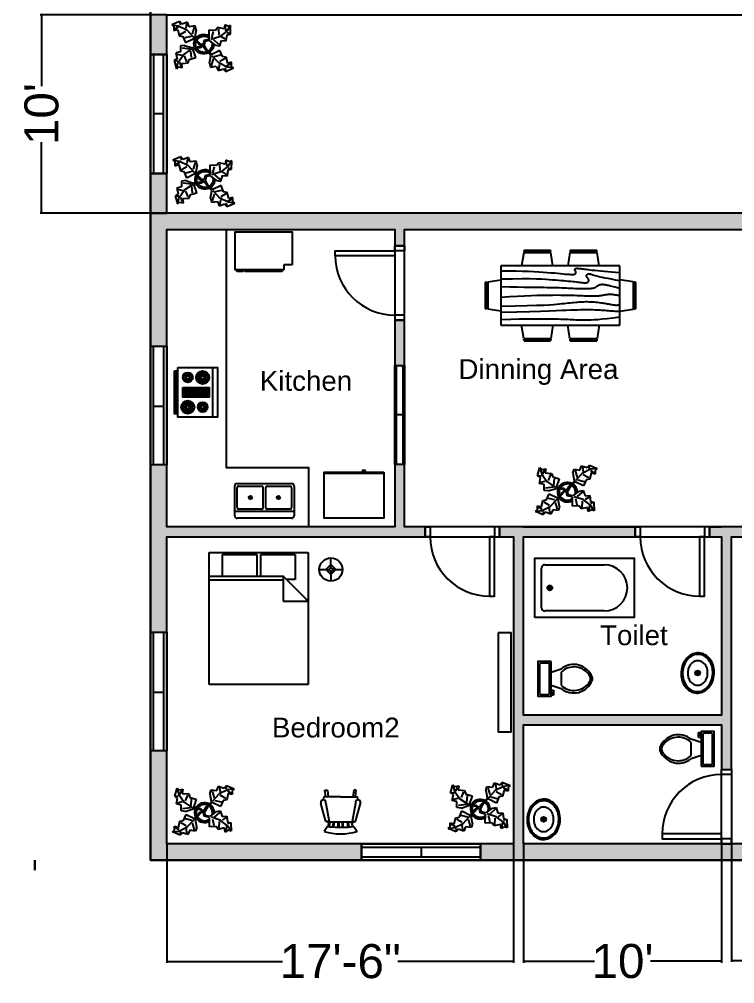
# Model space of a CAD drawing. Header units: inches. Extents: x -6214 to -2652, y -34 to 1855.
# Drawn here: x -4223 to -3789, y -34 to 550 of the extents above; entities that cross this region are included whole.
import ezdxf

# ---------------------------------------------------------------- set-up
doc = ezdxf.new("R2010")
doc.units = ezdxf.units.IN
doc.header["$MEASUREMENT"] = 0
for name, color, linetype in [('Blocks', 31, 'Continuous'), ('Dimension', 240, 'Continuous'), ('Door', 62, 'Continuous'), ('Hatches', 13, 'Continuous'), ('Text', 2, 'Continuous'), ('Window', 130, 'Continuous')]:
    doc.layers.add(name, color=color, linetype=linetype)
doc.styles.get("Standard").update_dxf_attribs({"font": 'arial.ttf'})
doc.dimstyles.new('Dim', dxfattribs={"dimscale": 5, "dimtxt": 4.125, "dimasz": 0.18, "dimexe": 0.18, "dimexo": 0.0625, "dimgap": 0.09, "dimtad": 0, "dimdec": 4, "dimzin": 0, "dimdsep": 46, "dimlunit": 4, "dimtxsty": 'Standard', "dimblk": 'ARCHTICK', "dimcen": 0.09, "dimadec": 0, "dimazin": 0, "dimtfac": 1, "dimtdec": 4, "dimtofl": 0, "dimtmove": 0, "dimatfit": 3, "dimfxl": 1, "dimtolj": 1, "dimtzin": 0, "dimarcsym": 0})

# ---------------------------------------------------------------- blocks, each defined once
blk = doc.blocks.new('Window1')
at = {"layer": 'Window'}
for p, q in [((-59, 5), (-60, 5)), ((-59, 1), (-60, 1)), ((-30, 5), (-30, 1)), ((-1, 5), (0, 5)), ((-1, 1), (0, 1))]:
    blk.add_line(p, q, dxfattribs=at)
blk.add_lwpolyline([(-60, 6), (0, 6), (0, 0), (-60, 0)], close=True, dxfattribs=at)
for points in [[(-59, 5), (-1, 5)], [(-1, 1), (-59, 1)]]:
    blk.add_lwpolyline(points, dxfattribs=at)
blk = doc.blocks.new('Window2')
at = {"layer": 'Window'}
for p, q in [((-72, 10), (0, 10)), ((-72, 0), (-72, 10)), ((-72, 8), (0, 8)), ((-36.29, 8), (-36.29, 2)), ((0, 10), (0, 0)), ((0, 2), (-72, 2)), ((0, 0), (-72, 0))]:
    blk.add_line(p, q, dxfattribs=at)
blk = doc.blocks.new('Range-Oven - 30 in top')
for p, q in [((0, -3), (30, -3)), ((12, -6), (18, -6)), ((13, -20), (13, -6)), ((14, -6), (14, -20)), ((15, -20), (15, -6)), ((16, -6), (16, -20)), ((17, -20), (17, -6)), ((18, -20), (12, -20)), ((6, -24), (6, -25)), ((8, -25), (8, -24)), ((22, -25), (22, -24)), ((24, -24), (24, -25))]:
    blk.add_line(p, q)
for points in [[(0, -24), (0, 0), (30, 0), (30, -24)], [(12, -21), (12, -5), (18, -5), (18, -21)], [(2, -26), (2, -25), (28, -25), (28, -26)]]:
    blk.add_lwpolyline(points, close=True)
for centre, radius in [((6, -9), 4), ((6, -9), 3), ((6, -9), 2), ((6, -9), 1), ((24, -9), 3), ((24, -9), 2), ((24, -9), 1), ((6, -18), 3), ((6, -18), 2), ((6, -18), 1), ((24, -18), 4), ((24, -18), 3), ((24, -18), 2), ((24, -18), 1)]:
    blk.add_circle(centre, radius)
blk = doc.blocks.new('Sink-double - 36 in top')
for p, q in [((-18, -4), (18, -4)), ((-0.75, -18.5), (-0.75, -6.5)), ((0.75, -6.5), (0.75, -18.5))]:
    blk.add_line(p, q)
for points in [[(-16.5, 0), (16.5, 0)], [(-18, -19.5), (-18, -1.5)], [(-15.5, -5.5), (-1.75, -5.5)], [(1.75, -5.5), (15.5, -5.5)], [(18, -1.5), (18, -19.5)], [(-16.5, -18.5), (-16.5, -6.5)], [(16.5, -6.5), (16.5, -18.5)], [(16.5, -21), (-16.5, -21)], [(-1.75, -19.5), (-15.5, -19.5)], [(15.5, -19.5), (1.75, -19.5)]]:
    blk.add_lwpolyline(points)
for centre, radius in [((-8.5, -12.5), 1), ((8.5, -12.5), 1), ((-8.5, -12.5), 0.5), ((8.5, -12.5), 0.5)]:
    blk.add_circle(centre, radius)
for centre, radius, start, end in [((-16.5, -1.5), 1.5, 90, 180), ((16.5, -1.5), 1.5, 0, 90), ((-15.5, -6.5), 1, 90, 180), ((-1.75, -6.5), 1, 0, 90), ((1.75, -6.5), 1, 90, 180), ((15.5, -6.5), 1, 0, 90), ((-16.5, -19.5), 1.5, 180, 270), ((-15.5, -18.5), 1, 180, 270), ((-1.75, -18.5), 1, 270, 0), ((1.75, -18.5), 1, 180, 270), ((15.5, -18.5), 1, 270, 0), ((16.5, -19.5), 1.5, 270, 0)]:
    blk.add_arc(centre, radius, start, end)
blk = doc.blocks.new('Bed - Queen')
at = {"linetype": 'Continuous'}
for p, q in [((0, -80.00003), (0, 0)), ((0, 0), (59.99999, 0)), ((59.99999, 0), (59.99999, -80.00003)), ((7.99999, -1.2), (28.79998, -1.2)), ((7.99999, -14.4), (7.99999, -1.2)), ((28.79998, -1.2), (28.79998, -14.4)), ((31.19999, -1.2), (51.99999, -1.2)), ((31.19999, -14.4), (31.19999, -1.2)), ((51.99999, -1.2), (51.99999, -16.4)), ((0, -14.4), (44.8, -14.4)), ((44.8, -16.8), (0, -16.8)), ((59.99999, -29.6), (44.8, -14.4)), ((44.8, -14.4), (44.8, -29.6)), ((51.99999, -16.4), (46.79936, -16.4)), ((44.8, -29.6), (59.99999, -29.6)), ((59.99999, -80.00003), (0, -80.00003))]:
    blk.add_line(p, q, dxfattribs=at)
blk = doc.blocks.new('Lamp - Table')
at = {"linetype": 'Continuous'}
for p, q in [((0, 7), (0, 1)), ((-1, 0), (-7, 0)), ((0, 3), (-3, 0)), ((-3, 0), (0, -3)), ((3, 0), (0, 3)), ((0, -3), (3, 0)), ((1, 0), (7, 0)), ((0, -1), (0, -7))]:
    blk.add_line(p, q, dxfattribs=at)
for radius in [7, 1]:
    blk.add_circle((0, 0), radius, dxfattribs=at)
blk = doc.blocks.new('Toilet - top')
for p, q in [((9.5, -6), (9.5, -2)), ((-10, -8.5), (-8, -8.5)), ((-10, -9.5), (-10, -8.5)), ((-7, -9.5), (-10, -9.5)), ((-8, -8.5), (-8, -8)), ((-7, -8), (-7, -9.5)), ((-4, -8), (-6, -14)), ((4, -8), (6, -14)), ((4, -14), (-4, -14))]:
    blk.add_line(p, q)
blk.add_lwpolyline([(10.5, -8), (10.5, 0), (-10.5, 0), (-10.5, -8)], close=True)
for points in [[(-9.5, -2), (-9.5, -6)], [(8.5, -1), (-8.5, -1)], [(-8.5, -7), (8.5, -7)]]:
    blk.add_lwpolyline(points)
for centre, radius, start, end in [((-8.62, -1.88), 0.884, 81.8699, 188.1301), ((8.62, -1.88), 0.884, 351.8699, 98.1301), ((-8.62, -6.12), 0.884, 171.8699, 278.1301), ((8.62, -6.12), 0.884, 261.8699, 8.1301), ((3.52, -21.58), 12.17, 141.46911, 247.97143), ((4.2, -21.82), 11.33, 136.36773, 238.94682), ((-3.52, -21.58), 12.17, 292.02843, 38.53071), ((-4.2, -21.82), 11.33, 301.05301, 43.63209), ((0, -27.88), 4, 245.73182, 294.26817), ((0, -29), 4, 254.86053, 285.13947)]:
    blk.add_arc(centre, radius, start, end)
blk = doc.blocks.new('Bath Tub - 26 x 60 in.')
for p, q in [((9, -17), (9, -19)), ((8, -18), (10, -18))]:
    blk.add_line(p, q)
blk.add_lwpolyline([(0, -36), (0, 0), (60, 0), (60, -36)], close=True)
for points in [[(6, -4), (42, -4)], [(4, -30), (4, -6)], [(42, -32), (6, -32)]]:
    blk.add_lwpolyline(points)
for radius in [1.5, 1]:
    blk.add_circle((9, -18), radius)
for centre, radius, start, end in [((5.75, -5.75), 1.77, 81.8699, 188.1301), ((42, -18), 14, 270, 90), ((5.75, -30.25), 1.77, 171.8699, 278.1301)]:
    blk.add_arc(centre, radius, start, end)
blk = doc.blocks.new('Sink - Oval top')
for p, q in [((-1, 0), (1, 0)), ((0, 1), (0, -1))]:
    blk.add_line(p, q)
at = {"linetype": 'Continuous'}
for points in [[(-12.23, 0.39, 0.117634), (-11.46, -3.36, 0.104469), (-8.88, -6.8, 0.090016), (-5.08, -9.07, 0.08192), (-0.32, -10.02, 0.08192), (4.49, -9.38, 0.090016), (8.42, -7.36, 0.104469), (11.22, -4.09, 0.117634), (12.23, -0.39, 0.117634), (11.46, 3.36, 0.104469), (8.88, 6.8, 0.090016), (5.08, 9.07, 0.08192), (0.32, 10.02, 0.08192), (-4.49, 9.38, 0.090016), (-8.42, 7.36, 0.104469), (-11.22, 4.09, 0.117634)], [(-11.29, 0.16, 0.118622), (-10.52, -3.25, 0.104678), (-8.07, -6.36, 0.089562), (-4.54, -8.37, 0.081185), (-0.13, -9.15, 0.081185), (4.3, -8.49, 0.089562), (7.89, -6.58, 0.104678), (10.42, -3.55, 0.118622), (11.29, -0.16, 0.118622), (10.52, 3.25, 0.104678), (8.07, 6.36, 0.089562), (4.54, 8.37, 0.081185), (0.13, 9.15, 0.081185), (-4.3, 8.49, 0.089562), (-7.89, 6.58, 0.104678), (-10.42, 3.55, 0.118622)], [(-7.42, 0.08, 0.118283), (-6.91, -2.17, 0.104607), (-5.29, -4.21, 0.089718), (-2.97, -5.53, 0.081436), (-0.07, -6.04, 0.081436), (2.84, -5.59, 0.089718), (5.2, -4.33, 0.104607), (6.86, -2.32, 0.118283), (7.42, -0.08, 0.118283), (6.91, 2.17, 0.104607), (5.29, 4.21, 0.089718), (2.97, 5.53, 0.081436), (0.07, 6.04, 0.081436), (-2.84, 5.59, 0.089718), (-5.2, 4.33, 0.104607), (-6.86, 2.32, 0.118283)]]:
    blk.add_lwpolyline(points, format="xyb", close=True, dxfattribs=at)
for radius in [1.5, 1]:
    blk.add_circle((0, 0), radius)
blk = doc.blocks.new('Dining Set - 36 x 72 in.')
at = {"linetype": 'Continuous'}
for p, q in [((-22.2343, 26.00059), (-23.4847, 17.99762)), ((-22.2304, 26), (-5.7608, 26)), ((-22, 27.5), (-22.1562, 26.50042)), ((-5.8416, 26.5), (-22.1534, 26.5)), ((-22, 27.5), (-6, 27.5)), ((-5.8437, 26.49966), (-6, 27.5)), ((-4.5152, 17.99762), (-5.7655, 25.99926)), ((5.7657, 26.00059), (4.5153, 17.99762)), ((5.7696, 26), (22.2392, 26)), ((6, 27.5), (5.8438, 26.50042)), ((22.1584, 26.5), (5.8466, 26.5)), ((6, 27.5), (22, 27.5)), ((22.1563, 26.49966), (22, 27.5)), ((23.4848, 17.99762), (22.2345, 25.99926)), ((36, 18), (-36, 18)), ((-36, 18), (-36, -18)), ((36, -18), (36, 18)), ((-45.5, 8), (-44.5004, 8.15617)), ((-45.5, 8), (-45.5, -8)), ((-44.5, -8.15843), (-44.5, 8.15338)), ((-44.0006, 8.23428), (-35.9976, 9.48474)), ((-44, 8.23041), (-44, -8.23915)), ((44.0006, 8.23428), (35.9976, 9.48474)), ((44, 8.23041), (44, -8.23915)), ((44.5, -8.15843), (44.5, 8.15338)), ((45.5, 8), (44.5005, 8.15617)), ((45.5, 8), (45.5, -8)), ((-44.4997, -8.15631), (-45.5, -8)), ((-35.9976, -9.48476), (-43.9993, -8.2345)), ((35.9976, -9.48476), (43.9993, -8.2345)), ((44.4997, -8.15631), (45.5, -8)), ((-36, -18), (36, -18)), ((-22.2343, -26.0006), (-23.4847, -17.99762)), ((-4.5152, -17.99762), (-5.7655, -25.99928)), ((5.7657, -26.0006), (4.5153, -17.99762)), ((23.4848, -17.99762), (22.2345, -25.99928)), ((-22.2304, -26), (-5.7608, -26)), ((-22, -27.5), (-22.1562, -26.50044)), ((-5.8416, -26.5), (-22.1534, -26.5)), ((-22, -27.5), (-6, -27.5)), ((-5.8437, -26.49967), (-6, -27.5)), ((5.7696, -26), (22.2392, -26)), ((6, -27.5), (5.8438, -26.50044)), ((22.1584, -26.5), (5.8466, -26.5)), ((6, -27.5), (22, -27.5)), ((22.1563, -26.49967), (22, -27.5))]:
    blk.add_line(p, q, dxfattribs=at)
for points in [[(-36, 15), (-31.1772, 14.97754), (-26.8079, 14.91406), (-22.8538, 14.81543), (-19.276, 14.6875), (-16.0362, 14.53613), (-13.0957, 14.36718), (-10.4159, 14.18652), (-7.9583, 14), (-5.6904, 13.81315), (-3.6035, 13.63021), (-1.6954, 13.45508), (0.0365, 13.29166), (1.5945, 13.14388), (2.9811, 13.01562), (4.1988, 12.9108), (5.25, 12.83333), (6.1393, 12.78613), (6.8802, 12.76823), (7.4883, 12.77767), (7.9792, 12.8125), (8.3685, 12.87077), (8.6719, 12.95052), (8.9049, 13.0498), (9.0833, 13.16666), (9.2205, 13.29899), (9.3216, 13.44401), (9.3895, 13.59879), (9.4271, 13.76041), (9.4373, 13.92594), (9.4232, 14.09245), (9.3875, 14.257), (9.3333, 14.41666), (9.2638, 14.56917), (9.1836, 14.71484), (9.0975, 14.85465), (9.0104, 14.98958), (8.9272, 15.1206), (8.8529, 15.2487), (8.7922, 15.37483), (8.75, 15.5), (8.7305, 15.62467), (8.7344, 15.74739), (8.7617, 15.86621), (8.8125, 15.97916), (8.8867, 16.08431), (8.9844, 16.17968), (9.1055, 16.26334), (9.25, 16.33333), (9.4189, 16.38802), (9.6172, 16.42708), (9.8506, 16.45052), (10.125, 16.45833), (10.4463, 16.45052), (10.8203, 16.42708), (11.2529, 16.38802), (11.75, 16.33333), (12.3184, 16.26318), (12.9694, 16.17838), (13.7151, 16.07991), (14.5677, 15.96875), (15.5395, 15.84586), (16.6426, 15.71224), (17.8893, 15.56884), (19.2917, 15.41666), (20.859, 15.25667), (22.5879, 15.08984), (24.4721, 14.91715), (26.5052, 14.73958), (28.6809, 14.5581), (30.9929, 14.3737), (33.4347, 14.18733), (36, 14)], [(-36, 10), (-28.9766, 10.14274), (-23.1725, 10.20442), (-18.4241, 10.19775), (-14.5677, 10.13541), (-11.4399, 10.03011), (-8.877, 9.89453), (-6.7154, 9.74137), (-4.7917, 9.58333), (-2.9698, 9.43082), (-1.2246, 9.28515), (0.4415, 9.14534), (2.026, 9.01041), (3.5266, 8.87939), (4.9408, 8.7513), (6.266, 8.62516), (7.5, 8.5), (8.6411, 8.37549), (9.6914, 8.2539), (10.6538, 8.13818), (11.5312, 8.03125), (12.3267, 7.93603), (13.043, 7.85547), (13.6831, 7.79248), (14.25, 7.75), (14.7471, 7.7303), (15.1797, 7.73307), (15.5537, 7.75732), (15.875, 7.80208), (16.1494, 7.86637), (16.3828, 7.94922), (16.5811, 8.04964), (16.75, 8.16666), (16.8944, 8.29915), (17.0143, 8.44531), (17.1089, 8.60319), (17.1771, 8.77083), (17.218, 8.94629), (17.2305, 9.1276), (17.2137, 9.31282), (17.1667, 9.5), (17.0895, 9.6875), (16.987, 9.875), (16.8649, 10.0625), (16.7292, 10.25), (16.5856, 10.4375), (16.4401, 10.625), (16.2985, 10.8125), (16.1667, 11), (16.05, 11.18733), (15.9518, 11.3737), (15.8752, 11.5581), (15.8229, 11.73958), (15.798, 11.91715), (15.8034, 12.08984), (15.842, 12.25667), (15.9167, 12.41666), (16.0295, 12.56836), (16.1784, 12.70833), (16.3605, 12.83268), (16.5729, 12.9375), (16.8127, 13.01888), (17.0768, 13.07291), (17.3625, 13.0957), (17.6667, 13.08333), (17.9894, 13.03312), (18.3418, 12.94726), (18.7382, 12.82918), (19.1927, 12.68229), (19.7195, 12.51001), (20.3327, 12.31575), (21.0465, 12.10294), (21.875, 11.875), (22.8357, 11.63354), (23.959, 11.37304), (25.2786, 11.08618), (26.8282, 10.76562), (28.6414, 10.40405), (30.752, 9.99414), (33.1936, 9.52856), (36, 9)], [(-36, 5.5), (-30.7157, 5.3348), (-26.069, 5.20963), (-21.9946, 5.11767), (-18.4271, 5.05208), (-15.3009, 5.00602), (-12.5508, 4.97265), (-10.1112, 4.94515), (-7.9167, 4.91666), (-5.909, 4.88167), (-4.0586, 4.83984), (-2.3429, 4.79215), (-0.7396, 4.73958), (0.7739, 4.6831), (2.22, 4.6237), (3.6213, 4.56233), (5, 4.5), (6.373, 4.43782), (7.7344, 4.3776), (9.0723, 4.32129), (10.375, 4.27083), (11.6309, 4.22819), (12.8281, 4.19531), (13.9551, 4.17415), (15, 4.16666), (15.954, 4.17448), (16.819, 4.19791), (17.6001, 4.23698), (18.3021, 4.29166), (18.9299, 4.36198), (19.4883, 4.44791), (19.9823, 4.54948), (20.4167, 4.66666), (20.7969, 4.79899), (21.1302, 4.94401), (21.4245, 5.09879), (21.6875, 5.26041), (21.9271, 5.42594), (22.1511, 5.59245), (22.3672, 5.757), (22.5834, 5.91666), (22.8065, 6.06868), (23.0404, 6.21093), (23.2879, 6.34147), (23.5521, 6.45833), (23.8358, 6.55957), (24.142, 6.64323), (24.4735, 6.70735), (24.8334, 6.75), (25.2235, 6.76969), (25.642, 6.76692), (26.0858, 6.74267), (26.5521, 6.69791), (27.0379, 6.63362), (27.5404, 6.55078), (28.0565, 6.45036), (28.5834, 6.33333), (29.1242, 6.19987), (29.7071, 6.04687), (30.3661, 5.87044), (31.1354, 5.66666), (32.0493, 5.43164), (33.142, 5.16146), (34.4475, 4.85221), (36, 4.5)], [(-36, -1), (-30.7915, -0.6591), (-26.0195, -0.38216), (-21.6519, -0.16284), (-17.6563, 0.00521), (-14.0005, 0.12833), (-10.6523, 0.21289), (-7.5796, 0.26522), (-4.75, 0.29166), (-2.134, 0.29793), (0.2878, 0.28711), (2.5317, 0.26163), (4.6146, 0.22396), (6.5529, 0.17651), (8.3633, 0.12174), (10.0623, 0.06209), (11.6667, 0), (13.1899, -0.06201), (14.6341, -0.1211), (15.9982, -0.17432), (17.2813, -0.21875), (18.4823, -0.25147), (19.6003, -0.26953), (20.6343, -0.27002), (21.5834, -0.25), (22.4481, -0.20768), (23.2357, -0.14584), (23.9549, -0.06836), (24.6146, 0.02083), (25.2235, 0.11784), (25.7904, 0.21875), (26.3241, 0.31966), (26.8334, 0.41666), (27.3265, 0.50618), (27.8099, 0.58593), (28.2894, 0.65397), (28.7709, 0.70833), (29.2601, 0.74707), (29.763, 0.76823), (30.2855, 0.76985), (30.8334, 0.75), (31.4088, 0.70784), (31.9994, 0.64713), (32.589, 0.57275), (33.1615, 0.48958), (33.7008, 0.4025), (34.1908, 0.3164), (34.6153, 0.23616), (34.9584, 0.16666), (35.2099, 0.11165), (35.3848, 0.07031), (35.504, 0.04069), (35.5886, 0.02083), (35.6594, 0.00879), (35.7377, 0.0026), (35.8442, 0.00032), (36, 0)], [(-36, -6.5), (-27.1843, -6.31267), (-20.084, -6.1263), (-14.469, -5.9419), (-10.1094, -5.76042), (-6.7752, -5.58285), (-4.2363, -5.41016), (-2.2629, -5.24333), (-0.625, -5.08334), (0.8708, -4.93099), (2.2715, -4.78646), (3.5872, -4.64974), (4.8281, -4.52084), (6.0046, -4.39974), (7.127, -4.28646), (8.2053, -4.18099), (9.25, -4.08334), (10.2705, -3.99382), (11.2734, -3.91407), (12.2647, -3.84603), (13.25, -3.79167), (14.2354, -3.75293), (15.2266, -3.73177), (16.2295, -3.73015), (17.25, -3.75), (18.2912, -3.79248), (19.3451, -3.85547), (20.4009, -3.93604), (21.4479, -4.03125), (22.4754, -4.13819), (23.4727, -4.25391), (24.4289, -4.37549), (25.3334, -4.5), (26.1785, -4.62492), (26.9694, -4.74935), (27.7145, -4.87281), (28.4219, -4.99479), (29.1, -5.11483), (29.7572, -5.23242), (30.4016, -5.34709), (31.0417, -5.45834), (31.6837, -5.56437), (32.3262, -5.65821), (32.9658, -5.73153), (33.599, -5.77604), (34.2224, -5.78345), (34.8327, -5.74545), (35.4264, -5.65373), (36, -5.5)], [(-36, -10), (-26.4022, -9.81299), (-18.4675, -9.62891), (-11.9839, -9.45069), (-6.7396, -9.28125), (-2.5226, -9.12354), (0.8789, -8.98047), (3.6769, -8.85498), (6.0833, -8.75), (8.2767, -8.66765), (10.3021, -8.60677), (12.1712, -8.56543), (13.8958, -8.54167), (15.4876, -8.53353), (16.9583, -8.53907), (18.3197, -8.55632), (19.5834, -8.58334), (20.7616, -8.61841), (21.8685, -8.66081), (22.9188, -8.71004), (23.9271, -8.76563), (24.9081, -8.82707), (25.8763, -8.89388), (26.8465, -8.96558), (27.8334, -9.04167), (28.8474, -9.12118), (29.8828, -9.20117), (30.93, -9.27824), (31.9792, -9.34896), (33.0205, -9.40991), (34.0443, -9.45768), (35.0407, -9.48885), (36, -9.5)], [(-36, -14.5), (-30.0881, -14.33513), (-25.0332, -14.21224), (-20.7312, -14.12647), (-17.0781, -14.07292), (-13.97, -14.04671), (-11.3027, -14.04297), (-8.9724, -14.05681), (-6.875, -14.08334), (-4.9224, -14.11833), (-3.0905, -14.16016), (-1.3709, -14.20785), (0.2448, -14.26042), (1.7647, -14.3169), (3.1973, -14.3763), (4.5507, -14.43767), (5.8333, -14.5), (7.0554, -14.5621), (8.235, -14.62175), (9.3922, -14.67652), (10.5469, -14.72396), (11.7192, -14.76164), (12.929, -14.78711), (14.1965, -14.79794), (15.5417, -14.79167), (16.9933, -14.76424), (18.6152, -14.70508), (20.4804, -14.60197), (22.6615, -14.44271), (25.2312, -14.21509), (28.2624, -13.9069), (31.8277, -13.50594), (36, -13)]]:
    blk.add_lwpolyline(points, dxfattribs=at)
blk = doc.blocks.new('Plant - Rubber or Philodendron')
at = {"linetype": 'Continuous'}
for p, q in [((-14.8639, 10.7964), (-12.6195, 11.8975)), ((-12.6195, 11.8975), (-12.1909, 9.4345)), ((8.8871, 10.7908), (9.9809, 13.4933)), ((9.9809, 13.4933), (13.3837, 12.301)), ((10.5828, 12.6946), (10.8893, 9.7953)), ((13.3837, 12.301), (14.68, 13.9039)), ((14.5816, 13.2037), (14.3848, 11.8033)), ((14.68, 13.9039), (19.3848, 11.8146)), ((19.3848, 11.8146), (15.3859, 11.3055)), ((19.3848, 11.8146), (18.1868, 10.9119)), ((-16.2005, 11.4774), (-13.9899, 8.1064)), ((-16.2005, 11.4774), (-14.8639, 10.7964)), ((-16.0159, 6.3329), (-16.2005, 11.4774)), ((-14.0069, 5.8704), (-16.0159, 6.3329)), ((-15.3434, 6.5514), (-13.9984, 6.9884)), ((-13.5868, 2.2894), (-14.0069, 5.8704)), ((-13.9899, 8.1064), (-9.5434, 4.7185)), ((-13.3174, 8.325), (-13.0735, 11.0065)), ((-12.1909, 9.4345), (-8.3829, 10.3)), ((-8.8369, 9.409), (-9.0894, 5.6095)), ((-8.3829, 10.3), (-7.0549, 8.501)), ((-7.0549, 8.501), (-3.0284, 8.6941)), ((-4.8529, 4.012), (-5.7184, 7.82)), ((-3.0284, 8.6941), (-3.0709, 3.1041)), ((4.6914, 8.8812), (5.3859, 11.2828)), ((4.6914, 8.8812), (5.5014, 4.4831)), ((5.3859, 11.2828), (8.8871, 10.7908)), ((5.9878, 10.4842), (7.1971, 6.3869)), ((10.3916, 8.7942), (6.2847, 4.4028)), ((15.3859, 11.3055), (10.3916, 8.7942)), ((14.2977, 6.1031), (10.9934, 7.9956)), ((15.7909, 9.1065), (14.8995, 5.3044)), ((15.2875, 10.6053), (17.5907, 9.2105)), ((18.1925, 8.4119), (15.7909, 9.1065)), ((18.1868, 10.9119), (18.1925, 8.4119)), ((-10.6784, 2.491), (-13.5868, 2.2894)), ((-13.1329, 3.1804), (-10.6614, 4.727)), ((-9.5858, -0.8715), (-10.6784, 2.491)), ((-9.5434, 4.7185), (-4.1917, 2.9888)), ((-9.1318, 0.0195), (-5.9793, 2.9025)), ((-7.1228, -0.443), (-3.5248, 2.2131)), ((-3.5248, 2.2131), (-3.3011, 2.4355)), ((-3.3011, 2.4355), (-0.5306, 1.7947)), ((-3.0709, 3.1041), (0.0797, 2.3163)), ((-0.5306, 1.7947), (-0.2255, -0.5527)), ((-0.5306, 1.7947), (-0.5306, 1.7947)), ((0.0797, 2.3163), (0.4866, -0.031)), ((0.4866, -0.031), (2.1141, 0.2298)), ((2.1141, 0.2298), (5.4346, 3.9146)), ((6.1032, 3.6844), (2.8262, -0.031)), ((5.4346, 3.9146), (5.5014, 4.4831)), ((11.1089, 1.1958), (6.1032, 3.6844)), ((7.7005, 4.8881), (11.5025, 3.9967)), ((12.7005, 4.8994), (11.1089, 1.1958)), ((14.8995, 5.3044), (12.7005, 4.8994)), ((-11.3237, -7.2629), (-9.7321, -3.5593)), ((-9.7321, -3.5593), (-4.7264, -6.0479)), ((-7.1228, -0.443), (-9.5858, -0.8715)), ((-2.019, -3.6148), (-4.7264, -6.0479)), ((-4.0579, -6.2781), (-0.9375, -3.1608)), ((-2.019, -3.6148), (-0.2255, -0.5527)), ((-0.9375, -3.1608), (0.5883, -0.8135)), ((0.5883, -0.8135), (2.2447, -2.0916)), ((2.8262, -0.031), (1.3003, -0.5527)), ((1.3003, -0.5527), (2.4193, -1.4655)), ((2.2447, -2.0916), (6.7108, -2.6626)), ((2.4193, -1.4655), (6.895, -2.1175)), ((4.943, -7.9659), (6.7108, -2.6626)), ((11.6605, -0.5413), (6.895, -2.1175)), ((12.3677, -6.1981), (7.219, -2.6772)), ((8.125, -4.0768), (7.7715, -7.9659)), ((8.3544, -2.7453), (13.1973, -2.1704)), ((11.6605, -0.5413), (14.1354, -0.8948)), ((14.1354, -0.8948), (14.1354, -4.4304)), ((14.1354, -4.4304), (16.9638, -5.1375)), ((16.9638, -5.1375), (16.2567, -8.673)), ((-16.8157, -10.7754), (-14.4141, -11.4699)), ((-16.8101, -13.2754), (-16.8157, -10.7754)), ((-13.9107, -12.9688), (-16.2139, -11.574)), ((-14.4141, -11.4699), (-13.5228, -7.6679)), ((-14.0091, -13.669), (-9.0148, -11.1577)), ((-13.5228, -7.6679), (-11.3237, -7.2629)), ((-12.921, -8.4665), (-9.6166, -10.359)), ((-6.3237, -7.2516), (-10.1257, -6.3602)), ((-9.0148, -11.1577), (-4.9047, -6.8122)), ((-4.611, -12.8477), (-5.8203, -8.7504)), ((-4.1246, -6.8466), (-4.0579, -6.2781)), ((-3.3146, -11.2447), (-4.1246, -6.8466)), ((-3.3146, -11.2447), (-4.0092, -13.6463)), ((8.8321, -9.0266), (4.943, -7.9659)), ((9.5392, -11.1479), (8.8321, -9.0266)), ((13.4283, -11.5015), (9.5392, -11.1479)), ((10.2463, -10.4408), (11.6605, -6.9053)), ((15.5496, -10.7943), (12.3677, -6.1981)), ((13.0748, -13.9763), (13.4283, -11.5015)), ((16.2567, -5.8446), (13.4283, -6.5517)), ((14.8425, -10.7943), (13.7819, -13.2692)), ((16.6103, -14.6834), (15.5496, -10.7943)), ((17.3174, -9.7337), (15.9032, -9.7337)), ((16.2567, -8.673), (18.0245, -9.7337)), ((18.0245, -9.7337), (16.6103, -14.6834)), ((-18.008, -14.1781), (-16.8101, -13.2754)), ((-18.008, -14.1781), (-14.0091, -13.669)), ((-13.3032, -16.2674), (-18.008, -14.1781)), ((-12.0069, -14.6645), (-13.3032, -16.2674)), ((-13.2048, -15.5672), (-13.008, -14.1668)), ((-8.6042, -15.8568), (-12.0069, -14.6645)), ((-9.206, -15.0581), (-9.5126, -12.1588)), ((-7.5103, -13.1543), (-8.6042, -15.8568)), ((-4.0092, -13.6463), (-7.5103, -13.1543)), ((15.5496, -13.6228), (13.0748, -13.9763)), ((16.6103, -14.6834), (15.5496, -13.6228))]:
    blk.add_line(p, q, dxfattribs=at)
for centre, radius, start, end in [((0, 0), 6.1275, 34.37569, 120.1028), ((0.0308, 0.1664), 6, 178.6147, 235.1169), ((0.0308, 0.1664), 5, 168.1647, 238.6725), ((-0.0601, -0.2075), 5.2461, 33.82192, 124.9414), ((-0.2664, 0.1682), 5.2775, 338.4094, 20.03007), ((-0.098, 0.1364), 6.1288, 341.2017, 26.09184), ((-0.0234, 0.3825), 6.1492, 242.5812, 331.2714), ((-0.1102, 0.4886), 5.2883, 247.3711, 327.472)]:
    blk.add_arc(centre, radius, start, end, dxfattribs=at)
blk = doc.blocks.new('Refrigerator-2 door - 36 in top')
for p, q in [((0, -26.999999), (36, -26.999999)), ((11, -27.999999), (11, -28.999999)), ((11, -28.999999), (13, -28.999999)), ((12, -26.999999), (12, -28.999999)), ((13, -28.999999), (13, -27.999999))]:
    blk.add_line(p, q)
blk.add_lwpolyline([(0, -27.999999), (0, 0), (36, 0), (36, -27.999999)], close=True)
blk = doc.blocks.new('Base Cabinet 1 Door - side')
for p, q in [((-24, 33.5), (-23.5, 33.5)), ((-24, 29.5), (-24, 33.5)), ((-23.5, 29.5), (-24, 29.5)), ((-23.5, 33.5), (-23.5, 29.5)), ((-24, 6), (-24, 28.5)), ((-24, 28.5), (-23.5, 28.5)), ((-23.5, 28.5), (-23.5, 6)), ((-23.5, 6), (-24, 6)), ((-20, 5), (-23, 5)), ((-20, 0), (-20, 5))]:
    blk.add_line(p, q)
blk.add_lwpolyline([(-23, 5), (-23, 34.5), (0, 34.5), (0, 0), (-20, 0)])
blk = doc.blocks.new('Chair - Rocking')
at = {"linetype": 'Continuous'}
for p, q in [((-8, -4.5), (-10, -1.5)), ((-7.5, -4.5), (-7, -7)), ((-6.5, -7), (-7.02225, -4.43)), ((-4.5, -7), (-4.96674, -4.19951)), ((-4, -7), (-4.40532, -4.16272)), ((-1.5, -4.05012), (-1.5, -7)), ((-1, -7), (-1, -4.05012)), ((1, -7), (1, -4.04655)), ((1.5, -4.05012), (1.5, -7)), ((4, -7), (4.40187, -4.18694)), ((4.5, -7), (4.96761, -4.19437)), ((6.5, -7), (7, -4.4057)), ((7.5, -4.5), (7, -7)), ((8, -4.5), (10, -1.5)), ((-9, -7.5), (-12, -18.49999)), ((-7, -7.5), (-9, -7.5)), ((-9, -18.49999), (-7, -7.5)), ((-8.23428, -6.99939), (-8.3093, -7.47958)), ((-8.23041, -7), (8.23915, -7)), ((7, -7.5), (9, -7.5)), ((9, -18.49999), (7, -7.5)), ((8.31071, -7.48854), (8.23449, -7.00073)), ((9, -7.5), (12, -18.49999)), ((-10.36644, -20.64523), (-10.5, -21.49999)), ((-9, -22.49999), (-9.5, -26.49999)), ((0, -22.49999), (-9.5, -22.49999)), ((-8, -26.49999), (-7.5, -22.49999)), ((0, -22.49999), (9.5, -22.49999)), ((8, -26.49999), (7.5, -22.49999)), ((9, -22.49999), (9.5, -26.49999)), ((10.5, -21.49999), (10.3575, -20.58798)), ((-9.5, -26.49999), (-8, -26.49999)), ((9.5, -26.49999), (8, -26.49999))]:
    blk.add_line(p, q, dxfattribs=at)
for centre, radius, start, end in [((0, -34.08333), 34.08333, 72.93847, 107.0615), ((0, -68.25004), 64.25, 93.92211, 97.15267), ((0, -68.25004), 64.25, 82.84733, 93.92211), ((-10.5, -18.99999), 1.58114, 161.5651, 18.43495), ((-9.5, -21.49999), 1, 180, 270), ((10.5, -18.99999), 1.58114, 161.5651, 18.43495), ((9.5, -21.49999), 1, 270, 0)]:
    blk.add_arc(centre, radius, start, end, dxfattribs=at)
blk = doc.blocks.new('_ArchTick')
at = {"color": 0, "linetype": 'ByBlock', "const_width": 0.15}
blk.add_lwpolyline([(-0.5, -0.5), (0.5, 0.5)], dxfattribs=at)
blk = doc.blocks.new('*D39')
at = {"layer": 'Defpoints', "color": 0, "transparency": 16777216}
for p in [(-3791.17, 50.93), (-3533.17, 50.93), (-3791.17, -19.68)]:
    blk.add_point(p, dxfattribs=at)
at = {"layer": 'Dimension', "color": 0, "lineweight": -2, "transparency": 16777216}
for p, q in [((-3791.17, 50.61), (-3791.17, -20.58)), ((-3533.17, 50.61), (-3533.17, -20.58)), ((-3791.17, -19.68), (-3698.22, -19.68)), ((-3533.17, -19.68), (-3626.12, -19.68))]:
    blk.add_line(p, q, dxfattribs=at)
at = {"layer": 'Dimension', "color": 0, "lineweight": -2, "transparency": 16777216, "xscale": 0.8999999999999999, "yscale": 0.8999999999999999, "zscale": 0.8999999999999999, "rotation": 180}
blk.add_blockref('_ArchTick', (-3791.17, -19.68), dxfattribs=at)
at = {"layer": 'Dimension', "color": 0, "lineweight": -2, "transparency": 16777216, "xscale": 0.8999999999999999, "yscale": 0.8999999999999999, "zscale": 0.8999999999999999}
blk.add_blockref('_ArchTick', (-3533.17, -19.68), dxfattribs=at)
at = {"layer": 'Dimension', "color": 0, "transparency": 16777216, "insert": (-3662.17, -19.68), "char_height": 20.625, "attachment_point": 5}
blk.add_mtext('\\A1;21\'-6"', dxfattribs=at)
blk = doc.blocks.new('*D40')
at = {"layer": 'Defpoints', "color": 0, "transparency": 16777216}
for p in [(-3917.17, 50.93), (-3797.17, 50.93), (-3917.17, -20.19)]:
    blk.add_point(p, dxfattribs=at)
at = {"layer": 'Dimension', "color": 0, "lineweight": -2, "transparency": 16777216}
for p, q in [((-3917.17, 50.61), (-3917.17, -21.09)), ((-3797.17, 50.61), (-3797.17, -21.09)), ((-3917.17, -20.19), (-3874.15, -20.19)), ((-3797.17, -20.19), (-3840.19, -20.19))]:
    blk.add_line(p, q, dxfattribs=at)
at = {"layer": 'Dimension', "color": 0, "lineweight": -2, "transparency": 16777216, "xscale": 0.8999999999999999, "yscale": 0.8999999999999999, "zscale": 0.8999999999999999, "rotation": 180}
blk.add_blockref('_ArchTick', (-3917.17, -20.19), dxfattribs=at)
at = {"layer": 'Dimension', "color": 0, "lineweight": -2, "transparency": 16777216, "xscale": 0.8999999999999999, "yscale": 0.8999999999999999, "zscale": 0.8999999999999999}
blk.add_blockref('_ArchTick', (-3797.17, -20.19), dxfattribs=at)
at = {"layer": 'Dimension', "color": 0, "transparency": 16777216, "insert": (-3857.17, -20.19), "char_height": 20.625, "attachment_point": 5}
blk.add_mtext("\\A1;10'", dxfattribs=at)
blk = doc.blocks.new('*D41')
at = {"layer": 'Defpoints', "color": 0, "transparency": 16777216}
for p in [(-4133.17, 50.93), (-3923.17, 50.93), (-4133.17, -20.27)]:
    blk.add_point(p, dxfattribs=at)
at = {"layer": 'Dimension', "color": 0, "lineweight": -2, "transparency": 16777216}
for p, q in [((-4133.17, 50.61), (-4133.17, -21.17)), ((-3923.17, 50.61), (-3923.17, -21.17)), ((-4133.17, -20.27), (-4063.07, -20.27)), ((-3923.17, -20.27), (-3993.26, -20.27))]:
    blk.add_line(p, q, dxfattribs=at)
at = {"layer": 'Dimension', "color": 0, "lineweight": -2, "transparency": 16777216, "xscale": 0.8999999999999999, "yscale": 0.8999999999999999, "zscale": 0.8999999999999999, "rotation": 180}
blk.add_blockref('_ArchTick', (-4133.17, -20.27), dxfattribs=at)
at = {"layer": 'Dimension', "color": 0, "lineweight": -2, "transparency": 16777216, "xscale": 0.8999999999999999, "yscale": 0.8999999999999999, "zscale": 0.8999999999999999}
blk.add_blockref('_ArchTick', (-3923.17, -20.27), dxfattribs=at)
at = {"layer": 'Dimension', "color": 0, "transparency": 16777216, "insert": (-4028.17, -20.27), "char_height": 20.625, "attachment_point": 5}
blk.add_mtext('\\A1;17\'-6"', dxfattribs=at)
blk = doc.blocks.new('*D44')
at = {"layer": 'Defpoints', "color": 0, "transparency": 16777216}
for p in [(-4133.17, 552.93), (-4209.02, 432.93), (-4133.17, 432.93)]:
    blk.add_point(p, dxfattribs=at)
at = {"layer": 'Dimension', "color": 0, "lineweight": -2, "transparency": 16777216}
for p, q in [((-4133.48, 552.93), (-4209.92, 552.93)), ((-4209.02, 552.93), (-4209.02, 509.91)), ((-4209.02, 432.93), (-4209.02, 475.94)), ((-4133.48, 432.93), (-4209.92, 432.93))]:
    blk.add_line(p, q, dxfattribs=at)
at = {"layer": 'Dimension', "color": 0, "lineweight": -2, "transparency": 16777216, "xscale": 0.8999999999999999, "yscale": 0.8999999999999999, "zscale": 0.8999999999999999}
for p, rotation in [((-4209.02, 552.93), 90), ((-4209.02, 432.93), 270)]:
    blk.add_blockref('_ArchTick', p, dxfattribs=dict(at, rotation=rotation))
at = {"layer": 'Dimension', "color": 0, "transparency": 16777216, "insert": (-4209.02, 492.93), "char_height": 20.625, "attachment_point": 5, "rotation": 90}
blk.add_mtext("\\A1;10'", dxfattribs=at)

msp = doc.modelspace()

# ---------------------------------------------------------------- hatches: boundary and pattern name
at = {"layer": 'Hatches', "linetype": 'Continuous'}
h = msp.add_hatch(color=256, dxfattribs=at)
h.dxf.hatch_style = 1
h.paths.add_polyline_path([(-4133.16851, 552.92523), (-4143.16851, 552.92523), (-4143.16851, 528.92523), (-4133.16851, 528.92523)])
h.paths.add_polyline_path([(-4133.16851, 456.92523), (-4143.16851, 456.92523), (-4143.16851, 432.92523), (-4133.16851, 432.92523)])
h.paths.add_polyline_path([(-2783.16851, 552.92523), (-2793.16851, 552.92523), (-2793.16851, 528.92523), (-2783.16851, 528.92523)])
h.paths.add_polyline_path([(-2783.16851, 456.92523), (-2793.16851, 456.92523), (-2793.16851, 432.92523), (-2783.16851, 432.92523)])
at = {"layer": 'Hatches'}
h = msp.add_hatch(color=256, dxfattribs=at)
h.dxf.hatch_style = 1
h.paths.add_polyline_path([(-4143.16851, 40.92523), (-4015.27659, 40.92523), (-4015.27659, 50.92523), (-4133.16851, 50.92523), (-4133.16851, 107.15507), (-4143.16851, 107.15507)])
h.paths.add_polyline_path([(-4143.16851, 352.3864), (-4133.16851, 352.3864), (-4133.16851, 422.92523), (-4097.16851, 422.92523), (-3995.16851, 422.92523), (-3995.16851, 413.13522), (-3989.16851, 413.13522), (-3989.16851, 422.92523), (-3904.20298, 422.92523), (-3904.20298, 432.92523), (-4143.16851, 432.92523)])
h.paths.add_polyline_path([(-3832.20298, 422.92523), (-3695.76793, 422.92523), (-3695.76793, 426.92523), (-3698.76793, 426.92523), (-3698.76793, 432.92523), (-3832.20298, 432.92523)])
h.paths.add_polyline_path([(-3617.76849, 422.92523), (-3533.16851, 422.92523), (-3533.16851, 242.92523), (-3544.0441, 242.92523), (-3544.0441, 236.92523), (-3533.16851, 236.92523), (-3533.16851, 179.15507), (-3523.16851, 179.15507), (-3523.16851, 432.92523), (-3614.76849, 432.92523), (-3614.76849, 426.92523), (-3617.76849, 426.92523)])
h.paths.add_polyline_path([(-4133.16851, 236.92523), (-3989.16851, 236.92523), (-3976.70567, 236.92523), (-3976.70567, 242.92523), (-3989.16851, 242.92523), (-3989.16851, 280.69421), (-3995.16851, 280.69421), (-3995.16851, 242.92523), (-4133.16851, 242.92523)])
h.paths.add_polyline_path([(-3995.16851, 340.69421), (-3989.16851, 340.69421), (-3989.16851, 368.1355), (-3995.16851, 368.1355)])
h = msp.add_hatch(color=256, dxfattribs=at)
h.dxf.hatch_style = 1
h.paths.add_polyline_path([(-4143.16851, 352.3864), (-4133.16851, 352.3864), (-4133.16851, 422.92523), (-4097.16851, 422.92523), (-3995.16851, 422.92523), (-3995.16851, 413.13522), (-3989.16851, 413.13522), (-3989.16851, 422.92523), (-3695.76793, 422.92523), (-3695.76793, 426.92523), (-3698.76793, 426.92523), (-3698.76793, 432.92523), (-4143.16851, 432.92523)])
h = msp.add_hatch(color=256, dxfattribs=at)
h.dxf.hatch_style = 1
h.paths.add_polyline_path([(-3681.01606, 40.92523), (-3681.01606, 50.92523), (-3791.16851, 50.92523), (-3797.16851, 50.92523), (-3917.16851, 50.92523), (-3917.16851, 110.92523), (-3917.16851, 116.92523), (-3917.16851, 122.89843), (-3797.16851, 122.89843), (-3797.16851, 116.92523), (-3797.16851, 110.92523), (-3797.16851, 95.92495), (-3791.16851, 95.92495), (-3791.16851, 236.92523), (-3718.6063, 236.92523), (-3718.6063, 242.92523), (-3791.16851, 242.92523), (-3797.16851, 242.92523), (-3804.47178, 242.92523), (-3804.47178, 236.92523), (-3797.16851, 236.92523), (-3797.16851, 128.89843), (-3917.16851, 128.89843), (-3917.16851, 236.92523), (-3857.16851, 236.92523), (-3849.47178, 236.92523), (-3849.47178, 242.92523), (-3917.16851, 242.92523), (-3923.16851, 242.92523), (-3931.70595, 242.92523), (-3931.70595, 236.92523), (-3923.16851, 236.92523), (-3923.16851, 50.92523), (-3943.27659, 50.92523), (-3943.27659, 40.92523)])
h.paths.add_polyline_path([(-4143.16851, 179.15507), (-4133.16851, 179.15507), (-4133.16851, 280.3864), (-4143.16851, 280.3864)])

# ---------------------------------------------------------------- linework, layer by layer
for p, q in [((-3917.16851, 242.92523), (-3849.47178, 242.92523)), ((-3804.47178, 242.92523), (-3797.16851, 242.92523)), ((-4213.19311, 34.92523, -24), (-4213.19311, 40.92523, -24))]:
    msp.add_line(p, q)
for points in [[(-3403.16851, 120.92523), (-3403.16851, 40.92523), (-2783.16851, 40.92523), (-2783.16851, 432.92523), (-2783.16851, 552.92523), (-2783.16851, 944.92523), (-3403.16851, 944.92523), (-3403.16851, 867.32939), (-3523.16851, 867.32939), (-3523.16851, 944.92523), (-4143.16851, 944.92523), (-4143.16851, 552.92523), (-4143.16851, 432.92523), (-4143.16851, 40.92523), (-3523.16851, 40.92523), (-3523.16851, 120.92523), (-3403.16851, 120.92523), (-3523.16851, 120.92523)], [(-4133.16851, 242.92523), (-4133.16851, 422.92523), (-3995.16851, 422.92523), (-3995.16851, 413.13522), (-3989.16851, 413.13522), (-3989.16851, 422.92523), (-3695.76793, 422.92523), (-3695.76793, 426.92523), (-3698.76793, 426.92523), (-3698.76793, 432.92523), (-4133.16851, 432.92523), (-4133.16851, 552.92523), (-3698.76793, 552.92523), (-3698.76793, 558.92523), (-3695.76793, 558.92523), (-3695.76793, 562.92523), (-3989.16851, 562.92523), (-3989.16851, 572.71523), (-3995.16851, 572.71523), (-3995.16851, 562.92523), (-4133.16851, 562.92523), (-4133.16851, 742.92523)]]:
    msp.add_lwpolyline(points)
for points, elevation in [([(-4143.16851, 944.92523), (-3523.16851, 944.92523), (-3523.16851, 40.92523), (-4143.16851, 40.92523)], 159), ([(-4143.16851, 944.92523), (-2783.16851, 944.92523), (-2783.16851, 40.92523), (-4143.16851, 40.92523)], 270), ([(-4143.16851, 528.92523), (-4133.16851, 528.92523), (-4133.16851, 456.92523), (-4143.16851, 456.92523)], 84), ([(-3995.16851, 368.1355), (-3989.16851, 368.1355), (-3989.16851, 413.13522), (-3995.16851, 413.13522)], 111), ([(-4143.16851, 352.3864), (-4133.16851, 352.3864), (-4133.16851, 280.3864), (-4143.16851, 280.3864)], 84), ([(-3995.16851, 340.69421), (-3989.16851, 340.69421), (-3989.16851, 280.69421), (-3995.16851, 280.69421)], 84), ([(-3976.70567, 236.92523), (-3931.70567, 236.92523), (-3931.70567, 242.92523), (-3976.70567, 242.92523)], 111), ([(-3849.47178, 236.92523), (-3804.47178, 236.92523), (-3804.47178, 242.92523), (-3849.47178, 242.92523)], 111), ([(-4143.16851, 179.15507), (-4133.16851, 179.15507), (-4133.16851, 107.15507), (-4143.16851, 107.15507)], 84), ([(-3791.16851, 50.92495), (-3797.16851, 50.92495), (-3797.16851, 95.92495), (-3791.16851, 95.92495)], 111), ([(-4015.27659, 40.92523), (-3943.27659, 40.92523), (-3943.27659, 50.92523), (-4015.27659, 50.92523)], 84)]:
    msp.add_lwpolyline(points, close=True, dxfattribs=dict(elevation=elevation))
at = {"linetype": 'Continuous'}
for points in [[(-3589.04382, 242.92523), (-3791.16851, 242.92523), (-3797.16851, 242.92523), (-3804.47178, 242.92523), (-3804.47178, 236.92523), (-3797.16851, 236.92523), (-3797.16851, 128.89843), (-3917.16851, 128.89843), (-3917.16851, 236.92523), (-3849.47178, 236.92523), (-3849.47178, 242.92523), (-3917.16851, 242.92523), (-3923.16851, 242.92523), (-3931.70595, 242.92523), (-3931.70595, 236.92523), (-3923.16851, 236.92523), (-3923.16851, 50.92523), (-4133.16851, 50.92523), (-4133.16851, 236.92523), (-3989.16851, 236.92523), (-3976.70567, 236.92523), (-3976.70567, 242.92523), (-3989.16851, 242.92523), (-3989.16851, 368.1355), (-3995.16851, 368.1355), (-3995.16851, 242.92523), (-4133.16851, 242.92523), (-4133.16851, 422.92523)], [(-3533.16851, 50.92523), (-3791.16851, 50.92523), (-3797.16851, 50.92523), (-3917.16851, 50.92523), (-3917.16851, 110.92523), (-3917.16851, 116.92523), (-3917.16851, 122.89843), (-3797.16851, 122.89843), (-3797.16851, 116.92523), (-3797.16851, 110.92523), (-3797.16851, 95.92495), (-3791.16851, 95.92495), (-3791.16851, 236.92523), (-3589.04382, 236.92523)]]:
    msp.add_lwpolyline(points, dxfattribs=at)
at = {"elevation": -24}
msp.add_lwpolyline([(-4213.19311, 40.92523), (-4213.19311, 34.92523)], dxfattribs=at)
at = {"layer": 'Blocks'}
msp.add_lwpolyline([(-4133.16851, 422.92523), (-4097.16851, 422.92523), (-4097.16851, 278.92523), (-4047.32627, 278.92523), (-4047.32627, 242.92523)], dxfattribs=at)
msp.add_lwpolyline([(-3932.48874, 178.65672), (-3932.48874, 118.65673), (-3924.5898, 118.65673), (-3924.5898, 178.65672)], close=True, dxfattribs=at)
at = {"layer": 'Door'}
for points in [[(-4031.16851, 407.13522), (-4031.16851, 410.13522), (-3995.16851, 410.13522), (-3995.16851, 407.13522)], [(-3995.16851, 410.13522), (-3995.16851, 413.13522), (-3989.16851, 413.13522), (-3989.16851, 410.13522)], [(-3995.16851, 371.1355), (-3995.16851, 368.1355), (-3989.16851, 368.1355), (-3989.16851, 371.1355)], [(-3973.70567, 236.92523), (-3976.70567, 236.92523), (-3976.70567, 242.92523), (-3973.70567, 242.92523)], [(-3934.70595, 236.92523), (-3931.70595, 236.92523), (-3931.70595, 242.92523), (-3934.70595, 242.92523)], [(-3846.47178, 236.92523), (-3849.47178, 236.92523), (-3849.47178, 242.92523), (-3846.47178, 242.92523)], [(-3807.47178, 236.92523), (-3804.47178, 236.92523), (-3804.47178, 242.92523), (-3807.47178, 242.92523)], [(-3937.70595, 200.92523), (-3934.70595, 200.92523), (-3934.70595, 236.92523), (-3937.70595, 236.92523)], [(-3810.47178, 200.92523), (-3807.47178, 200.92523), (-3807.47178, 236.92523), (-3810.47178, 236.92523)], [(-3797.16851, 92.92495), (-3797.16851, 95.92495), (-3791.16851, 95.92495), (-3791.16851, 92.92495)], [(-3833.16851, 56.92523), (-3833.16851, 53.92523), (-3797.16851, 53.92523), (-3797.16851, 56.92523)], [(-3797.16851, 53.92523), (-3797.16851, 50.92523), (-3791.16851, 50.92523), (-3791.16851, 53.92523)]]:
    msp.add_lwpolyline(points, close=True, dxfattribs=at)
for centre, start, end in [((-3995.16851, 407.13522), 180, 270), ((-3937.70595, 236.92523), 180, 270), ((-3810.47178, 236.92523), 180, 270), ((-3797.16851, 56.92523), 90, 180)]:
    msp.add_arc(centre, 36, start, end, dxfattribs=at)
at = {"layer": 'Hatches'}
msp.add_line((-4143.16851, 432.92523), (-4133.16851, 432.92523), dxfattribs=at)

# ---------------------------------------------------------------- block references
at = {"layer": 'Blocks', "xscale": -1}
for p in [(-4110.74203, 535.06583), (-4110.09363, 453.18113)]:
    msp.add_blockref('Plant - Rubber or Philodendron', p, dxfattribs=at)
at = {"layer": 'Blocks'}
for name, p, rotation in [('Base Cabinet 1 Door - side', (-4057.36693, 421.59187, 222), 90), ('Range-Oven - 30 in top', (-4102.5121, 339.40281), 270), ('Refrigerator-2 door - 36 in top', (-4001.83526, 248.11827), 180), ('Plant - Rubber or Philodendron', (-3890.56272, 264.09723), 180), ('Sink-double - 36 in top', (-4074.09548, 248.11827), 180), ('Lamp - Table', (-4033.83145, 217.0659), 90.00000000000001), ('Sink - Oval top', (-3811.65949, 154.385), 88.3373864909947), ('Toilet - top', (-3908.4129, 150.91868), 90.00000000000001), ('Toilet - top', (-3801.632, 108.38639), 270), ('Plant - Rubber or Philodendron', (-3943.32259, 72.05051), 180), ('Plant - Rubber or Philodendron', (-4110.40648, 69.96715, 222), 180), ('Chair - Rocking', (-4027.93003, 56.94455), 180), ('Sink - Oval top', (-3904.94928, 65.74001), 90.00000000000001)]:
    msp.add_blockref(name, p, dxfattribs=dict(at, rotation=rotation))
for name, p in [('Dining Set - 36 x 72 in.', (-3894.81213, 383.03511)), ('Bed - Queen', (-4107.5486, 227.3966)), ('Bath Tub - 26 x 60 in.', (-3910.22054, 223.93858))]:
    msp.add_blockref(name, p, dxfattribs=at)
at = {"layer": 'Window', "xscale": -1, "rotation": 90}
msp.add_blockref('Window2', (-4133.16851, 456.92523), dxfattribs=at)
at = {"layer": 'Window'}
for name, p, rotation in [('Window2', (-4133.16851, 352.3864), 90.00000000000001), ('Window1', (-3995.16851, 280.69421), 270), ('Window2', (-4133.16851, 179.15507), 90.00000000000001), ('Window2', (-4015.27659, 50.92523), 180)]:
    msp.add_blockref(name, p, dxfattribs=dict(at, rotation=rotation))

# ---------------------------------------------------------------- texts
at = {"layer": 'Text', "char_height": 12, "attachment_point": 9}
for s, width, insert in [('Dinning Area', 129.5218359, (-3859.64667, 328.82585)), ('Kitchen', 103.5966819, (-4020.96093, 325.14951)), ('Toilet', 103.5966819, (-3829.79582, 171.08104)), ('Bedroom2', 103.5966819, (-3992.19483, 115.18523))]:
    msp.add_mtext_dynamic_manual_height_columns(s, width=width, gutter_width=371.40247, heights=[0], dxfattribs=dict(at, insert=insert))

# ---------------------------------------------------------------- dimensions: what is measured, and where the dimension line sits
at = {"layer": 'Dimension'}
dim = msp.add_linear_dim(base=(-4209.02049, 432.92523), p1=(-4133.16851, 552.92523), p2=(-4133.16851, 432.92523), angle=90, dimstyle='Dim', dxfattribs=at)
dim.commit()
dim.dimension.update_dxf_attribs({"geometry": '*D44', "text_midpoint": (-4209.02049, 492.92523)})
for base, p1, p2, picture, middle in [((-4133.16851, -20.27244), (-3923.16851, 50.92523), (-4133.16851, 50.92523), '*D41', (-4028.16851, -20.27244)), ((-3917.16851, -20.1861), (-3797.16851, 50.92523), (-3917.16851, 50.92523), '*D40', (-3857.16851, -20.1861)), ((-3791.16851, -19.68283), (-3533.16851, 50.92523), (-3791.16851, 50.92523), '*D39', (-3662.16851, -19.68283))]:
    dim = msp.add_linear_dim(base=base, p1=p1, p2=p2, dimstyle='Dim', dxfattribs=at)
    dim.commit()
    dim.dimension.update_dxf_attribs({"geometry": picture, "text_midpoint": middle})

doc.saveas('drawing.dxf')
